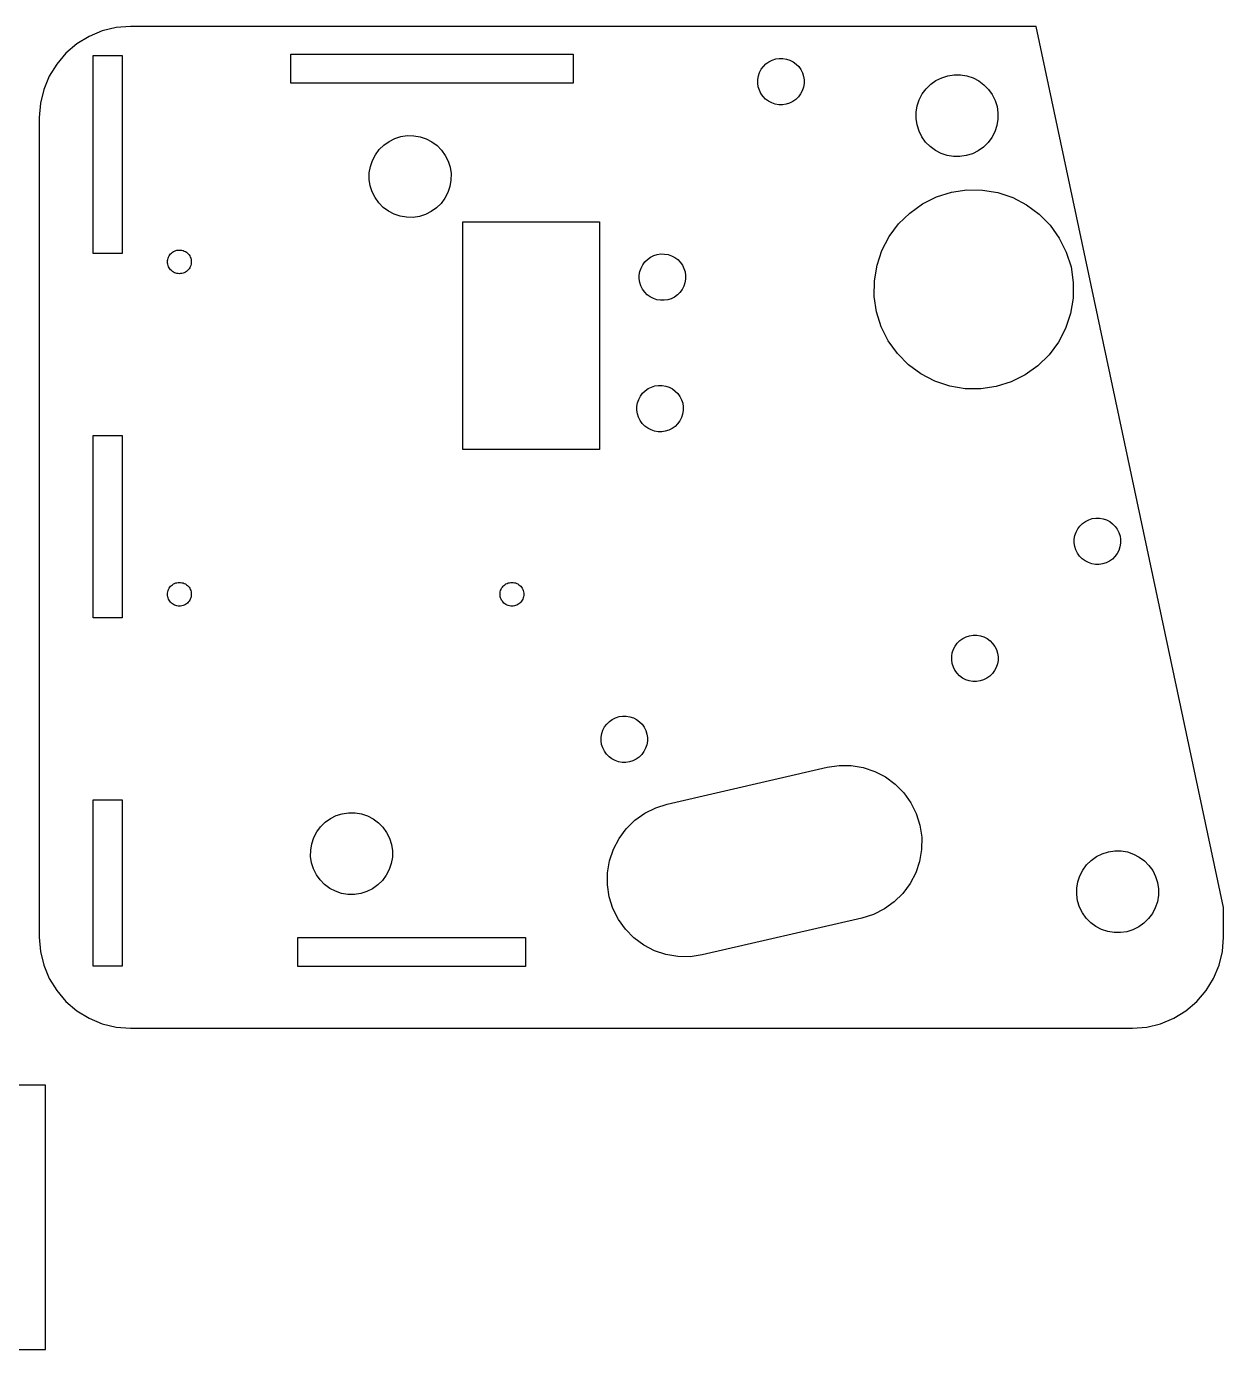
# Model space of a CAD drawing. Header units: metres. Extents: x -91 to 183, y -96 to 96.
# Drawn here: x 51.4 to 182.8, y -92.5 to 52.8 of the extents above; entities that cross this region are included whole.
import ezdxf

# ---------------------------------------------------------------- set-up
doc = ezdxf.new("R2010")
doc.units = ezdxf.units.M

msp = doc.modelspace()

# ---------------------------------------------------------------- linework, layer by layer
for p, q in [((59.727, 52.3381), (58.2773, 51.7376)), ((61.2529, 52.7044), (59.727, 52.3381)), ((62.8172, 52.8276), (61.2529, 52.7044)), ((162.254, 52.8275), (62.8172, 52.8276)), ((182.817, -43.9126), (162.254, 52.8275)), ((56.9393, 50.9177), (55.7461, 49.8986)), ((58.2773, 51.7376), (56.9393, 50.9177)), ((55.7461, 49.8986), (54.727, 48.7054)), ((58.7406, 27.8971), (58.7406, 49.6471)), ((58.7406, 49.6471), (61.9156, 49.6471)), ((61.9156, 49.6471), (61.9156, 27.8971)), ((80.4261, 46.6065), (80.4261, 49.7815)), ((80.4261, 49.7815), (111.426, 49.7815)), ((111.426, 49.7815), (111.426, 46.6065)), ((54.727, 48.7054), (53.9071, 47.3675)), ((131.88, 47.7699), (132.065, 48.1248)), ((132.065, 48.1248), (132.303, 48.4465)), ((132.303, 48.4465), (132.588, 48.7269)), ((132.588, 48.7269), (132.914, 48.9593)), ((132.914, 48.9593), (133.272, 49.1378)), ((133.272, 49.1378), (133.654, 49.2581)), ((133.654, 49.2581), (134.049, 49.3173)), ((134.049, 49.3173), (134.45, 49.3138)), ((134.45, 49.3138), (134.844, 49.2478)), ((134.844, 49.2478), (135.224, 49.1208)), ((135.224, 49.1208), (135.579, 48.936)), ((135.579, 48.936), (135.9, 48.698)), ((135.9, 48.698), (136.181, 48.4126)), ((136.181, 48.4126), (136.413, 48.0869)), ((136.413, 48.0869), (136.592, 47.7287)), ((53.9071, 47.3675), (53.3066, 45.9177)), ((111.426, 46.6065), (80.4261, 46.6065)), ((131.684, 46.5956), (131.687, 46.9958)), ((131.743, 46.1999), (131.684, 46.5956)), ((131.687, 46.9958), (131.753, 47.3904)), ((131.753, 47.3904), (131.88, 47.7699)), ((136.592, 47.7287), (136.712, 47.3471)), ((136.768, 46.5513), (136.702, 46.1566)), ((136.712, 47.3471), (136.771, 46.9514)), ((136.771, 46.9514), (136.768, 46.5513)), ((150.673, 46.4749), (151.248, 46.8849)), ((151.248, 46.8849), (151.88, 47.2)), ((151.88, 47.2), (152.553, 47.4123)), ((152.553, 47.4123), (153.252, 47.5167)), ((153.252, 47.5167), (153.958, 47.5105)), ((153.958, 47.5105), (154.654, 47.394)), ((154.654, 47.394), (155.324, 47.1699)), ((155.324, 47.1699), (155.95, 46.8439)), ((155.95, 46.8439), (156.518, 46.4239)), ((53.3066, 45.9177), (52.9403, 44.3919)), ((131.863, 45.8183), (131.743, 46.1999)), ((132.042, 45.4602), (131.863, 45.8183)), ((132.274, 45.1344), (132.042, 45.4602)), ((132.554, 44.849), (132.274, 45.1344)), ((136.152, 45.1006), (135.866, 44.8201)), ((136.39, 45.4222), (136.152, 45.1006)), ((136.575, 45.7771), (136.39, 45.4222)), ((136.702, 46.1566), (136.575, 45.7771)), ((149.423, 44.786), (149.749, 45.4123)), ((149.749, 45.4123), (150.169, 45.9799)), ((150.169, 45.9799), (150.673, 46.4749)), ((156.518, 46.4239), (157.013, 45.9202)), ((157.013, 45.9202), (157.423, 45.3453)), ((157.423, 45.3453), (157.738, 44.7134)), ((52.9403, 44.3919), (52.8172, 42.8275)), ((132.876, 44.611), (132.554, 44.849)), ((133.231, 44.4262), (132.876, 44.611)), ((133.61, 44.2992), (133.231, 44.4262)), ((134.005, 44.2332), (133.61, 44.2992)), ((134.405, 44.2297), (134.005, 44.2332)), ((134.801, 44.2889), (134.405, 44.2297)), ((135.183, 44.4092), (134.801, 44.2889)), ((135.541, 44.5877), (135.183, 44.4092)), ((135.866, 44.8201), (135.541, 44.5877)), ((149.083, 43.4199), (149.199, 44.1163)), ((149.199, 44.1163), (149.423, 44.786)), ((157.738, 44.7134), (157.95, 44.0399)), ((157.95, 44.0399), (158.055, 43.3416)), ((52.8172, 42.8275), (52.8172, -47.1724)), ((149.077, 42.7138), (149.083, 43.4199)), ((149.181, 42.0154), (149.077, 42.7138)), ((158.048, 42.6355), (157.932, 41.939)), ((158.055, 43.3416), (158.048, 42.6355)), ((91.843, 40.5235), (92.5165, 40.7359)), ((92.5165, 40.7359), (93.2148, 40.8402)), ((93.2148, 40.8402), (93.9209, 40.8341)), ((93.9209, 40.8341), (94.6174, 40.7175)), ((94.6174, 40.7175), (95.287, 40.4935)), ((149.393, 41.3419), (149.181, 42.0154)), ((149.708, 40.71), (149.393, 41.3419)), ((150.118, 40.1351), (149.708, 40.71)), ((157.708, 41.2694), (157.382, 40.643)), ((157.932, 41.939), (157.708, 41.2694)), ((89.7125, 38.7358), (90.1326, 39.3035)), ((90.1326, 39.3035), (90.6362, 39.7984)), ((90.6362, 39.7984), (91.2111, 40.2085)), ((91.2111, 40.2085), (91.843, 40.5235)), ((95.287, 40.4935), (95.9134, 40.1674)), ((95.9134, 40.1674), (96.481, 39.7474)), ((96.481, 39.7474), (96.9759, 39.2437)), ((96.9759, 39.2437), (97.386, 38.6689)), ((150.613, 39.6315), (150.118, 40.1351)), ((151.181, 39.2114), (150.613, 39.6315)), ((156.458, 39.5805), (155.883, 39.1704)), ((156.962, 40.0754), (156.458, 39.5805)), ((157.382, 40.643), (156.962, 40.0754)), ((89.1624, 37.4398), (89.3865, 38.1095)), ((89.3865, 38.1095), (89.7125, 38.7358)), ((97.386, 38.6689), (97.7011, 38.0369)), ((97.7011, 38.0369), (97.9134, 37.3635)), ((151.807, 38.8854), (151.181, 39.2114)), ((152.477, 38.6613), (151.807, 38.8854)), ((153.173, 38.5448), (152.477, 38.6613)), ((153.88, 38.5386), (153.173, 38.5448)), ((154.578, 38.643), (153.88, 38.5386)), ((155.251, 38.8553), (154.578, 38.643)), ((155.883, 39.1704), (155.251, 38.8553)), ((89.0397, 36.0373), (89.0459, 36.7434)), ((89.0459, 36.7434), (89.1624, 37.4398)), ((97.9134, 37.3635), (98.0178, 36.6651)), ((98.0178, 36.6651), (98.0116, 35.959)), ((89.1441, 35.3389), (89.0397, 36.0373)), ((89.3564, 34.6655), (89.1441, 35.3389)), ((97.8951, 35.2625), (97.671, 34.5929)), ((98.0116, 35.959), (97.8951, 35.2625)), ((152.941, 34.6216), (154.64, 34.8756)), ((154.64, 34.8756), (156.358, 34.8606)), ((89.6715, 34.0335), (89.3564, 34.6655)), ((90.0816, 33.4586), (89.6715, 34.0335)), ((90.5765, 32.955), (90.0816, 33.4586)), ((97.345, 33.9666), (96.9249, 33.3989)), ((97.671, 34.5929), (97.345, 33.9666)), ((149.764, 33.3382), (151.302, 34.1049)), ((151.302, 34.1049), (152.941, 34.6216)), ((156.358, 34.8606), (158.053, 34.577)), ((158.053, 34.577), (159.682, 34.0318)), ((159.682, 34.0318), (161.206, 33.2384)), ((91.1441, 32.535), (90.5765, 32.955)), ((91.7705, 32.2089), (91.1441, 32.535)), ((92.4401, 31.9849), (91.7705, 32.2089)), ((93.1366, 31.8683), (92.4401, 31.9849)), ((94.541, 31.9665), (93.8427, 31.8622)), ((95.2145, 32.1789), (94.541, 31.9665)), ((95.8464, 32.4939), (95.2145, 32.1789)), ((96.4213, 32.904), (95.8464, 32.4939)), ((96.9249, 33.3989), (96.4213, 32.904)), ((147.14, 31.1361), (148.365, 32.3404)), ((148.365, 32.3404), (149.764, 33.3382)), ((161.206, 33.2384), (162.588, 32.2163)), ((162.588, 32.2163), (163.792, 30.9908)), ((93.8427, 31.8622), (93.1366, 31.8683)), ((99.2971, 6.38835), (99.2971, 31.3884)), ((99.2971, 31.3884), (114.297, 31.3884)), ((114.297, 31.3884), (114.297, 6.38835)), ((146.118, 29.7549), (147.14, 31.1361)), ((163.792, 30.9908), (164.79, 29.5919)), ((145.324, 28.2308), (146.118, 29.7549)), ((164.79, 29.5919), (165.556, 28.0542)), ((61.9156, 27.8971), (58.7406, 27.8971)), ((67.0113, 27.5062), (67.0731, 27.6275)), ((67.0731, 27.6275), (67.1472, 27.7416)), ((67.1472, 27.7416), (67.2328, 27.8474)), ((67.2328, 27.8474), (67.329, 27.9436)), ((67.329, 27.9436), (67.4348, 28.0292)), ((67.4348, 28.0292), (67.5489, 28.1033)), ((67.5489, 28.1033), (67.6701, 28.1651)), ((67.6701, 28.1651), (67.7972, 28.2139)), ((67.7972, 28.2139), (67.9286, 28.2491)), ((67.9286, 28.2491), (68.063, 28.2704)), ((68.063, 28.2704), (68.1989, 28.2775)), ((68.1989, 28.2775), (68.3348, 28.2704)), ((68.3348, 28.2704), (68.4692, 28.2491)), ((68.4692, 28.2491), (68.6006, 28.2139)), ((68.6006, 28.2139), (68.7276, 28.1651)), ((68.7276, 28.1651), (68.8489, 28.1033)), ((68.8489, 28.1033), (68.963, 28.0292)), ((68.963, 28.0292), (69.0688, 27.9436)), ((69.0688, 27.9436), (69.165, 27.8473)), ((69.165, 27.8473), (69.2506, 27.7416)), ((69.2506, 27.7416), (69.3247, 27.6275)), ((69.3247, 27.6275), (69.3865, 27.5062)), ((119.912, 27.484), (120.27, 27.6625)), ((120.27, 27.6625), (120.651, 27.7828)), ((120.651, 27.7828), (121.047, 27.842)), ((121.047, 27.842), (121.447, 27.8385)), ((121.447, 27.8385), (121.842, 27.7725)), ((121.842, 27.7725), (122.221, 27.6455)), ((122.221, 27.6455), (122.576, 27.4607)), ((144.779, 26.6013), (145.324, 28.2308)), ((165.556, 28.0542), (166.073, 26.4155)), ((66.8989, 26.9775), (66.906, 27.1134)), ((66.906, 26.8416), (66.8989, 26.9775)), ((66.906, 27.1134), (66.9273, 27.2478)), ((66.9273, 26.7072), (66.906, 26.8416)), ((66.9273, 27.2478), (66.9625, 27.3792)), ((66.9625, 26.5758), (66.9273, 26.7072)), ((66.9625, 27.3792), (67.0113, 27.5062)), ((67.0113, 26.4487), (66.9625, 26.5758)), ((67.0731, 26.3275), (67.0113, 26.4487)), ((67.1472, 26.2134), (67.0731, 26.3275)), ((67.2328, 26.1076), (67.1472, 26.2134)), ((69.2506, 26.2133), (69.165, 26.1076)), ((69.3247, 26.3275), (69.2506, 26.2133)), ((69.3865, 26.4487), (69.3247, 26.3275)), ((69.3865, 27.5062), (69.4353, 27.3792)), ((69.4353, 26.5758), (69.3865, 26.4487)), ((69.4353, 27.3792), (69.4705, 27.2478)), ((69.4705, 26.7072), (69.4353, 26.5758)), ((69.4705, 27.2478), (69.4918, 27.1134)), ((69.4918, 26.8416), (69.4705, 26.7072)), ((69.4918, 27.1134), (69.4989, 26.9775)), ((69.4989, 26.9775), (69.4918, 26.8416)), ((118.751, 25.9151), (118.878, 26.2946)), ((118.878, 26.2946), (119.062, 26.6495)), ((119.062, 26.6495), (119.3, 26.9712)), ((119.3, 26.9712), (119.586, 27.2516)), ((119.586, 27.2516), (119.912, 27.484)), ((122.576, 27.4607), (122.898, 27.2227)), ((122.898, 27.2227), (123.178, 26.9373)), ((123.178, 26.9373), (123.411, 26.6115)), ((123.411, 26.6115), (123.589, 26.2534)), ((123.589, 26.2534), (123.71, 25.8718)), ((144.495, 24.9066), (144.779, 26.6013)), ((166.073, 26.4155), (166.327, 24.7161)), ((67.329, 26.0114), (67.2328, 26.1076)), ((67.4348, 25.9258), (67.329, 26.0114)), ((67.5489, 25.8516), (67.4348, 25.9258)), ((67.6701, 25.7899), (67.5489, 25.8516)), ((67.7972, 25.7411), (67.6701, 25.7899)), ((67.9286, 25.7059), (67.7972, 25.7411)), ((68.063, 25.6846), (67.9286, 25.7059)), ((68.1989, 25.6775), (68.063, 25.6846)), ((68.3348, 25.6846), (68.1989, 25.6775)), ((68.4692, 25.7059), (68.3348, 25.6846)), ((68.6006, 25.7411), (68.4692, 25.7059)), ((68.7276, 25.7899), (68.6006, 25.7411)), ((68.8489, 25.8516), (68.7276, 25.7899)), ((68.963, 25.9258), (68.8489, 25.8516)), ((69.0688, 26.0114), (68.963, 25.9258)), ((69.165, 26.1076), (69.0688, 26.0114)), ((118.681, 25.1203), (118.685, 25.5204)), ((118.74, 24.7246), (118.681, 25.1203)), ((118.685, 25.5204), (118.751, 25.9151)), ((118.861, 24.343), (118.74, 24.7246)), ((123.765, 25.076), (123.699, 24.6813)), ((123.71, 25.8718), (123.769, 25.4761)), ((123.769, 25.4761), (123.765, 25.076)), ((144.48, 23.1884), (144.495, 24.9066)), ((166.327, 24.7161), (166.312, 22.9979)), ((119.039, 23.9849), (118.861, 24.343)), ((119.272, 23.6591), (119.039, 23.9849)), ((119.552, 23.3737), (119.272, 23.6591)), ((119.874, 23.1357), (119.552, 23.3737)), ((122.864, 23.3448), (122.538, 23.1124)), ((123.149, 23.6252), (122.864, 23.3448)), ((123.387, 23.9469), (123.149, 23.6252)), ((123.572, 24.3018), (123.387, 23.9469)), ((123.699, 24.6813), (123.572, 24.3018)), ((120.229, 22.9509), (119.874, 23.1357)), ((120.608, 22.8239), (120.229, 22.9509)), ((121.003, 22.7579), (120.608, 22.8239)), ((121.403, 22.7544), (121.003, 22.7579)), ((121.799, 22.8136), (121.403, 22.7544)), ((122.18, 22.9339), (121.799, 22.8136)), ((122.538, 23.1124), (122.18, 22.9339)), ((144.734, 21.489), (144.48, 23.1884)), ((166.312, 22.9979), (166.028, 21.3032)), ((145.251, 19.8503), (144.734, 21.489)), ((166.028, 21.3032), (165.483, 19.6738)), ((146.018, 18.3126), (145.251, 19.8503)), ((165.483, 19.6738), (164.69, 18.1496)), ((147.016, 16.9137), (146.018, 18.3126)), ((164.69, 18.1496), (163.668, 16.7684)), ((148.22, 15.6882), (147.016, 16.9137)), ((163.668, 16.7684), (162.442, 15.5641)), ((149.601, 14.6661), (148.22, 15.6882)), ((151.125, 13.8727), (149.601, 14.6661)), ((161.043, 14.5663), (159.506, 13.7996)), ((162.442, 15.5641), (161.043, 14.5663)), ((119.651, 13.0555), (120.009, 13.234)), ((120.009, 13.234), (120.39, 13.3543)), ((120.39, 13.3543), (120.786, 13.4135)), ((120.786, 13.4135), (121.186, 13.41)), ((121.186, 13.41), (121.581, 13.3439)), ((121.581, 13.3439), (121.96, 13.217)), ((121.96, 13.217), (122.315, 13.0322)), ((152.755, 13.3275), (151.125, 13.8727)), ((154.449, 13.0439), (152.755, 13.3275)), ((157.867, 13.2829), (156.168, 13.0289)), ((159.506, 13.7996), (157.867, 13.2829)), ((118.49, 11.4866), (118.617, 11.8661)), ((118.617, 11.8661), (118.801, 12.221)), ((118.801, 12.221), (119.039, 12.5426)), ((119.039, 12.5426), (119.325, 12.8231)), ((119.325, 12.8231), (119.651, 13.0555)), ((122.315, 13.0322), (122.637, 12.7942)), ((122.637, 12.7942), (122.917, 12.5088)), ((122.917, 12.5088), (123.15, 12.183)), ((123.15, 12.183), (123.328, 11.8249)), ((123.328, 11.8249), (123.449, 11.4433)), ((156.168, 13.0289), (154.449, 13.0439)), ((118.42, 10.6918), (118.424, 11.0919)), ((118.479, 10.2961), (118.42, 10.6918)), ((118.424, 11.0919), (118.49, 11.4866)), ((118.6, 9.91444), (118.479, 10.2961)), ((123.438, 10.2528), (123.311, 9.87334)), ((123.504, 10.6474), (123.438, 10.2528)), ((123.449, 11.4433), (123.508, 11.0476)), ((123.508, 11.0476), (123.504, 10.6474)), ((118.778, 9.55635), (118.6, 9.91444)), ((119.011, 9.23058), (118.778, 9.55635)), ((119.291, 8.94519), (119.011, 9.23058)), ((119.613, 8.70717), (119.291, 8.94519)), ((122.603, 8.91628), (122.277, 8.68391)), ((122.888, 9.19673), (122.603, 8.91628)), ((123.127, 9.5184), (122.888, 9.19673)), ((123.311, 9.87334), (123.127, 9.5184)), ((58.7406, -12.1029), (58.7406, 7.89709)), ((58.7406, 7.89709), (61.9156, 7.89709)), ((61.9156, 7.89709), (61.9156, -12.1029)), ((119.968, 8.5224), (119.613, 8.70717)), ((120.347, 8.39543), (119.968, 8.5224)), ((120.742, 8.32939), (120.347, 8.39543)), ((121.142, 8.3259), (120.742, 8.32939)), ((121.538, 8.38506), (121.142, 8.3259)), ((121.919, 8.50537), (121.538, 8.38506)), ((122.277, 8.68391), (121.919, 8.50537)), ((114.297, 6.38835), (99.2971, 6.38835)), ((167.66, -1.51839), (168.018, -1.33983)), ((168.018, -1.33983), (168.399, -1.21951)), ((168.399, -1.21951), (168.795, -1.16037)), ((168.795, -1.16037), (169.195, -1.16386)), ((169.195, -1.16386), (169.59, -1.2299)), ((169.59, -1.2299), (169.969, -1.35687)), ((169.969, -1.35687), (170.324, -1.54164)), ((166.499, -3.08727), (166.626, -2.70779)), ((166.626, -2.70779), (166.81, -2.35286)), ((166.81, -2.35286), (167.048, -2.0312)), ((167.048, -2.0312), (167.334, -1.75073)), ((167.334, -1.75073), (167.66, -1.51839)), ((170.324, -1.54164), (170.646, -1.77965)), ((170.646, -1.77965), (170.926, -2.06505)), ((170.926, -2.06505), (171.159, -2.39082)), ((171.159, -2.39082), (171.337, -2.74892)), ((171.337, -2.74892), (171.458, -3.13054)), ((166.429, -3.88205), (166.433, -3.48192)), ((166.488, -4.27779), (166.429, -3.88205)), ((166.433, -3.48192), (166.499, -3.08727)), ((166.609, -4.65939), (166.488, -4.27779)), ((171.447, -4.32106), (171.32, -4.70052)), ((171.513, -3.92639), (171.447, -4.32106)), ((171.458, -3.13054), (171.517, -3.52628)), ((171.517, -3.52628), (171.513, -3.92639)), ((166.787, -5.0175), (166.609, -4.65939)), ((167.019, -5.34326), (166.787, -5.0175)), ((167.3, -5.62866), (167.019, -5.34326)), ((167.622, -5.86668), (167.3, -5.62866)), ((170.612, -5.65758), (170.286, -5.88994)), ((170.897, -5.37711), (170.612, -5.65758)), ((171.135, -5.05545), (170.897, -5.37711)), ((171.32, -4.70052), (171.135, -5.05545)), ((167.977, -6.05145), (167.622, -5.86668)), ((168.356, -6.17842), (167.977, -6.05145)), ((168.751, -6.24445), (168.356, -6.17842)), ((169.151, -6.24796), (168.751, -6.24445)), ((169.546, -6.1888), (169.151, -6.24796)), ((169.928, -6.06848), (169.546, -6.1888)), ((170.286, -5.88994), (169.928, -6.06848)), ((67.1472, -8.75838), (67.2328, -8.65263)), ((67.2328, -8.65263), (67.329, -8.55643)), ((67.329, -8.55643), (67.4348, -8.47078)), ((67.4348, -8.47078), (67.5489, -8.39667)), ((67.5489, -8.39667), (67.6701, -8.3349)), ((67.6701, -8.3349), (67.7972, -8.28613)), ((67.7972, -8.28613), (67.9286, -8.25092)), ((67.9286, -8.25092), (68.063, -8.22963)), ((68.063, -8.22963), (68.1989, -8.2225)), ((68.1989, -8.2225), (68.3348, -8.22963)), ((68.3348, -8.22963), (68.4692, -8.25092)), ((68.4692, -8.25092), (68.6006, -8.28615)), ((68.6006, -8.28615), (68.7276, -8.3349)), ((68.7276, -8.3349), (68.8489, -8.39667)), ((68.8489, -8.39667), (68.963, -8.47076)), ((68.963, -8.47076), (69.0687, -8.55641)), ((69.0687, -8.55641), (69.165, -8.65262)), ((69.165, -8.65262), (69.2506, -8.75836)), ((103.647, -8.75838), (103.733, -8.65263)), ((103.733, -8.65263), (103.829, -8.55641)), ((103.829, -8.55641), (103.935, -8.47078)), ((103.935, -8.47078), (104.049, -8.39667)), ((104.049, -8.39667), (104.17, -8.33488)), ((104.17, -8.33488), (104.297, -8.28612)), ((104.297, -8.28612), (104.429, -8.2509)), ((104.429, -8.2509), (104.563, -8.22961)), ((104.563, -8.22961), (104.699, -8.2225)), ((104.699, -8.2225), (104.835, -8.22961)), ((104.835, -8.22961), (104.969, -8.2509)), ((104.969, -8.2509), (105.101, -8.28612)), ((105.101, -8.28612), (105.228, -8.33488)), ((105.228, -8.33488), (105.349, -8.39667)), ((105.349, -8.39667), (105.463, -8.47078)), ((105.463, -8.47078), (105.569, -8.55641)), ((105.569, -8.55641), (105.665, -8.65263)), ((105.665, -8.65263), (105.751, -8.75838)), ((66.8989, -9.52249), (66.906, -9.38661)), ((66.906, -9.65839), (66.8989, -9.52249)), ((66.906, -9.38661), (66.9273, -9.25221)), ((66.9273, -9.79279), (66.906, -9.65839)), ((66.9273, -9.25221), (66.9625, -9.12077)), ((66.9625, -9.92421), (66.9273, -9.79279)), ((66.9625, -9.12077), (67.0113, -8.99374)), ((67.0113, -10.0513), (66.9625, -9.92421)), ((67.0113, -8.99374), (67.073, -8.87248)), ((67.073, -10.1725), (67.0113, -10.0513)), ((67.073, -8.87248), (67.1472, -8.75838)), ((69.2506, -8.75836), (69.3247, -8.8725)), ((69.3247, -8.8725), (69.3865, -8.99373)), ((69.3865, -10.0513), (69.3247, -10.1725)), ((69.3865, -8.99373), (69.4353, -9.12077)), ((69.4353, -9.92421), (69.3865, -10.0513)), ((69.4353, -9.12077), (69.4705, -9.2522)), ((69.4705, -9.79277), (69.4353, -9.92421)), ((69.4705, -9.2522), (69.4918, -9.3866)), ((69.4918, -9.65839), (69.4705, -9.79277)), ((69.4918, -9.3866), (69.4989, -9.52249)), ((69.4989, -9.52249), (69.4918, -9.65839)), ((103.399, -9.52249), (103.406, -9.38661)), ((103.406, -9.65839), (103.399, -9.52249)), ((103.406, -9.38661), (103.427, -9.25221)), ((103.427, -9.79279), (103.406, -9.65839)), ((103.427, -9.25221), (103.463, -9.12077)), ((103.463, -9.92421), (103.427, -9.79279)), ((103.463, -9.12077), (103.511, -8.99373)), ((103.511, -10.0513), (103.463, -9.92421)), ((103.511, -8.99373), (103.573, -8.8725)), ((103.573, -10.1725), (103.511, -10.0513)), ((103.573, -8.8725), (103.647, -8.75838)), ((105.751, -8.75838), (105.825, -8.8725)), ((105.825, -8.8725), (105.887, -8.99374)), ((105.886, -10.0513), (105.825, -10.1725)), ((105.935, -9.92421), (105.886, -10.0513)), ((105.887, -8.99374), (105.935, -9.12076)), ((105.935, -9.12076), (105.97, -9.25221)), ((105.97, -9.79279), (105.935, -9.92421)), ((105.97, -9.25221), (105.992, -9.38661)), ((105.992, -9.65837), (105.97, -9.79279)), ((105.992, -9.38661), (105.999, -9.52249)), ((105.999, -9.52249), (105.992, -9.65837)), ((67.1472, -10.2866), (67.073, -10.1725)), ((67.2328, -10.3924), (67.1472, -10.2866)), ((67.329, -10.4886), (67.2328, -10.3924)), ((67.4348, -10.5742), (67.329, -10.4886)), ((67.5489, -10.6483), (67.4348, -10.5742)), ((67.6701, -10.7101), (67.5489, -10.6483)), ((67.7972, -10.7589), (67.6701, -10.7101)), ((67.9286, -10.7941), (67.7972, -10.7589)), ((68.063, -10.8154), (67.9286, -10.7941)), ((68.1989, -10.8225), (68.063, -10.8154)), ((68.3348, -10.8154), (68.1989, -10.8225)), ((68.4692, -10.7941), (68.3348, -10.8154)), ((68.6006, -10.7589), (68.4692, -10.7941)), ((68.7276, -10.7101), (68.6006, -10.7589)), ((68.8489, -10.6483), (68.7276, -10.7101)), ((68.963, -10.5742), (68.8489, -10.6483)), ((69.0688, -10.4886), (68.963, -10.5742)), ((69.165, -10.3924), (69.0688, -10.4886)), ((69.2506, -10.2866), (69.165, -10.3924)), ((69.3247, -10.1725), (69.2506, -10.2866)), ((103.647, -10.2866), (103.573, -10.1725)), ((103.733, -10.3924), (103.647, -10.2866)), ((103.829, -10.4886), (103.733, -10.3924)), ((103.935, -10.5742), (103.829, -10.4886)), ((104.049, -10.6483), (103.935, -10.5742)), ((104.17, -10.7101), (104.049, -10.6483)), ((104.297, -10.7589), (104.17, -10.7101)), ((104.429, -10.7941), (104.297, -10.7589)), ((104.563, -10.8154), (104.429, -10.7941)), ((104.699, -10.8225), (104.563, -10.8154)), ((104.835, -10.8154), (104.699, -10.8225)), ((104.969, -10.7941), (104.835, -10.8154)), ((105.101, -10.7589), (104.969, -10.7941)), ((105.228, -10.7101), (105.101, -10.7589)), ((105.349, -10.6483), (105.228, -10.7101)), ((105.463, -10.5742), (105.349, -10.6483)), ((105.569, -10.4886), (105.463, -10.5742)), ((105.665, -10.3924), (105.569, -10.4886)), ((105.751, -10.2866), (105.665, -10.3924)), ((105.825, -10.1725), (105.751, -10.2866)), ((61.9156, -12.1029), (58.7406, -12.1029)), ((153.881, -14.6065), (154.207, -14.3741)), ((154.207, -14.3741), (154.565, -14.1956)), ((154.565, -14.1956), (154.946, -14.0753)), ((154.946, -14.0753), (155.342, -14.0161)), ((155.342, -14.0161), (155.742, -14.0196)), ((155.742, -14.0196), (156.137, -14.0856)), ((156.137, -14.0856), (156.516, -14.2126)), ((156.516, -14.2126), (156.871, -14.3974)), ((156.871, -14.3974), (157.193, -14.6354)), ((152.98, -16.3376), (153.046, -15.943)), ((153.046, -15.943), (153.173, -15.5635)), ((153.173, -15.5635), (153.357, -15.2086)), ((153.357, -15.2086), (153.595, -14.8869)), ((153.595, -14.8869), (153.881, -14.6065)), ((157.193, -14.6354), (157.473, -14.9208)), ((157.473, -14.9208), (157.706, -15.2466)), ((157.706, -15.2466), (157.884, -15.6046)), ((157.884, -15.6046), (158.005, -15.9863)), ((152.976, -16.7378), (152.98, -16.3376)), ((153.035, -17.1335), (152.976, -16.7378)), ((153.156, -17.5151), (153.035, -17.1335)), ((157.994, -17.1768), (157.867, -17.5562)), ((158.06, -16.7821), (157.994, -17.1768)), ((158.005, -15.9863), (158.064, -16.382)), ((158.064, -16.382), (158.06, -16.7821)), ((153.334, -17.8732), (153.156, -17.5151)), ((153.567, -18.199), (153.334, -17.8732)), ((153.847, -18.4844), (153.567, -18.199)), ((154.169, -18.7224), (153.847, -18.4844)), ((154.524, -18.9072), (154.169, -18.7224)), ((156.833, -18.7457), (156.475, -18.9242)), ((157.159, -18.5133), (156.833, -18.7457)), ((157.444, -18.2328), (157.159, -18.5133)), ((157.682, -17.9112), (157.444, -18.2328)), ((157.867, -17.5562), (157.682, -17.9112)), ((154.903, -19.0341), (154.524, -18.9072)), ((155.298, -19.1002), (154.903, -19.0341)), ((155.698, -19.1037), (155.298, -19.1002)), ((156.094, -19.0445), (155.698, -19.1037)), ((156.475, -18.9242), (156.094, -19.0445)), ((115.719, -23.2597), (116.077, -23.0811)), ((116.077, -23.0811), (116.459, -22.9608)), ((116.459, -22.9608), (116.854, -22.9017)), ((116.854, -22.9017), (117.255, -22.9052)), ((117.255, -22.9052), (117.649, -22.9712)), ((117.649, -22.9712), (118.029, -23.0982)), ((118.029, -23.0982), (118.384, -23.2829)), ((114.558, -24.8286), (114.685, -24.4491)), ((114.685, -24.4491), (114.87, -24.0942)), ((114.87, -24.0942), (115.108, -23.7725)), ((115.108, -23.7725), (115.393, -23.492)), ((115.393, -23.492), (115.719, -23.2597)), ((118.384, -23.2829), (118.705, -23.521)), ((118.705, -23.521), (118.986, -23.8064)), ((118.986, -23.8064), (119.218, -24.1321)), ((119.218, -24.1321), (119.397, -24.4902)), ((119.397, -24.4902), (119.517, -24.8718)), ((114.489, -25.6233), (114.492, -25.2232)), ((114.548, -26.0191), (114.489, -25.6233)), ((114.492, -25.2232), (114.558, -24.8286)), ((114.668, -26.4007), (114.548, -26.0191)), ((119.507, -26.0624), (119.38, -26.4418)), ((119.573, -25.6677), (119.507, -26.0624)), ((119.517, -24.8718), (119.576, -25.2676)), ((119.576, -25.2676), (119.573, -25.6677)), ((114.847, -26.7588), (114.668, -26.4007)), ((115.079, -27.0846), (114.847, -26.7588)), ((115.359, -27.37), (115.079, -27.0846)), ((115.681, -27.608), (115.359, -27.37)), ((118.671, -27.3989), (118.346, -27.6312)), ((118.957, -27.1184), (118.671, -27.3989)), ((119.195, -26.7968), (118.957, -27.1184)), ((119.38, -26.4418), (119.195, -26.7968)), ((116.036, -27.7927), (115.681, -27.608)), ((116.415, -27.9197), (116.036, -27.7927)), ((116.81, -27.9857), (116.415, -27.9197)), ((117.21, -27.9892), (116.81, -27.9857)), ((117.606, -27.9301), (117.21, -27.9892)), ((117.988, -27.8098), (117.606, -27.9301)), ((118.346, -27.6312), (117.988, -27.8098)), ((121.755, -32.5656), (139.294, -28.5164)), ((139.294, -28.5164), (140.613, -28.3193)), ((140.613, -28.3193), (141.947, -28.3309)), ((141.947, -28.3309), (143.262, -28.5511)), ((143.262, -28.5511), (144.527, -28.9743)), ((144.527, -28.9743), (145.71, -29.5902)), ((145.71, -29.5902), (146.782, -30.3836)), ((146.782, -30.3836), (147.717, -31.3349)), ((147.717, -31.3349), (148.492, -32.4208)), ((58.7406, -50.3529), (58.7406, -32.1029)), ((58.7406, -32.1029), (61.9156, -32.1029)), ((61.9156, -32.1029), (61.9156, -50.3529)), ((119.289, -33.5618), (120.483, -32.9666)), ((120.483, -32.9666), (121.755, -32.5656)), ((148.492, -32.4208), (149.087, -33.6144)), ((83.6936, -35.0507), (84.1972, -34.5557)), ((84.1972, -34.5557), (84.7721, -34.1457)), ((84.7721, -34.1457), (85.404, -33.8306)), ((85.404, -33.8306), (86.0775, -33.6183)), ((86.0775, -33.6183), (86.7759, -33.5139)), ((86.7759, -33.5139), (87.482, -33.5201)), ((87.482, -33.5201), (88.1784, -33.6366)), ((88.1784, -33.6366), (88.8481, -33.8607)), ((88.8481, -33.8607), (89.4744, -34.1867)), ((89.4744, -34.1867), (90.042, -34.6067)), ((90.042, -34.6067), (90.537, -35.1104)), ((117.252, -35.2712), (118.203, -34.3363)), ((118.203, -34.3363), (119.289, -33.5618)), ((149.087, -33.6144), (149.488, -34.8865)), ((82.7234, -36.9143), (82.9475, -36.2446)), ((82.9475, -36.2446), (83.2735, -35.6183)), ((83.2735, -35.6183), (83.6936, -35.0507)), ((90.537, -35.1104), (90.947, -35.6853)), ((90.947, -35.6853), (91.2621, -36.3172)), ((91.2621, -36.3172), (91.4744, -36.9906)), ((116.459, -36.3434), (117.252, -35.2712)), ((149.488, -34.8865), (149.685, -36.2057)), ((149.685, -36.2057), (149.673, -37.5394)), ((82.6007, -38.3168), (82.6069, -37.6107)), ((82.6069, -37.6107), (82.7234, -36.9143)), ((91.4744, -36.9906), (91.5788, -37.689)), ((91.5788, -37.689), (91.5726, -38.3951)), ((115.42, -38.7914), (115.843, -37.5265)), ((115.843, -37.5265), (116.459, -36.3434)), ((149.673, -37.5394), (149.453, -38.8549)), ((170.175, -37.8077), (170.874, -37.7034)), ((170.874, -37.7034), (171.58, -37.7095)), ((171.58, -37.7095), (172.276, -37.8261)), ((82.7051, -39.0152), (82.6007, -38.3168)), ((82.9174, -39.6887), (82.7051, -39.0152)), ((91.4561, -39.0916), (91.232, -39.7612)), ((91.5726, -38.3951), (91.4561, -39.0916)), ((115.2, -40.1069), (115.42, -38.7914)), ((149.453, -38.8549), (149.03, -40.1198)), ((167.791, -39.2401), (168.295, -38.7452)), ((168.295, -38.7452), (168.87, -38.3352)), ((168.87, -38.3352), (169.502, -38.0201)), ((169.502, -38.0201), (170.175, -37.8077)), ((172.276, -37.8261), (172.946, -38.0501)), ((172.946, -38.0501), (173.572, -38.3762)), ((173.572, -38.3762), (174.14, -38.7962)), ((174.14, -38.7962), (174.635, -39.2999)), ((83.2325, -40.3206), (82.9174, -39.6887)), ((83.6426, -40.8955), (83.2325, -40.3206)), ((90.906, -40.3876), (90.4859, -40.9552)), ((91.232, -39.7612), (90.906, -40.3876)), ((115.188, -41.4406), (115.2, -40.1069)), ((149.03, -40.1198), (148.414, -41.3029)), ((166.821, -41.1037), (167.045, -40.4341)), ((167.045, -40.4341), (167.371, -39.8078)), ((167.371, -39.8078), (167.791, -39.2401)), ((174.635, -39.2999), (175.045, -39.8747)), ((175.045, -39.8747), (175.36, -40.5067)), ((175.36, -40.5067), (175.572, -41.1801)), ((84.1375, -41.3991), (83.6426, -40.8955)), ((84.7051, -41.8191), (84.1375, -41.3991)), ((85.3315, -42.1452), (84.7051, -41.8191)), ((89.4074, -41.8602), (88.7755, -42.1753)), ((89.9823, -41.4501), (89.4074, -41.8602)), ((90.4859, -40.9552), (89.9823, -41.4501)), ((115.385, -42.7598), (115.188, -41.4406)), ((148.414, -41.3029), (147.621, -42.3751)), ((166.699, -42.5063), (166.705, -41.8002)), ((166.705, -41.8002), (166.821, -41.1037)), ((175.572, -41.1801), (175.677, -41.8785)), ((175.677, -41.8785), (175.67, -42.5846)), ((86.0011, -42.3692), (85.3315, -42.1452)), ((86.6976, -42.4858), (86.0011, -42.3692)), ((87.4037, -42.492), (86.6976, -42.4858)), ((88.102, -42.3876), (87.4037, -42.492)), ((88.7755, -42.1753), (88.102, -42.3876)), ((115.786, -44.0319), (115.385, -42.7598)), ((146.67, -43.31), (145.584, -44.0845)), ((147.621, -42.3751), (146.67, -43.31)), ((166.803, -43.2047), (166.699, -42.5063)), ((167.015, -43.8781), (166.803, -43.2047)), ((175.554, -43.2811), (175.33, -43.9507)), ((175.67, -42.5846), (175.554, -43.2811)), ((116.381, -45.2255), (115.786, -44.0319)), ((144.39, -44.6797), (143.118, -45.0807)), ((145.584, -44.0845), (144.39, -44.6797)), ((167.33, -44.5101), (167.015, -43.8781)), ((167.74, -45.0849), (167.33, -44.5101)), ((175.004, -44.577), (174.584, -45.1447)), ((175.33, -43.9507), (175.004, -44.577)), ((182.817, -47.1724), (182.817, -43.9126)), ((117.156, -46.3114), (116.381, -45.2255)), ((118.091, -47.2627), (117.156, -46.3114)), ((143.118, -45.0807), (125.579, -49.1299)), ((168.235, -45.5886), (167.74, -45.0849)), ((168.803, -46.0086), (168.235, -45.5886)), ((169.429, -46.3347), (168.803, -46.0086)), ((170.099, -46.5587), (169.429, -46.3347)), ((172.873, -46.3647), (172.2, -46.5771)), ((173.505, -46.0497), (172.873, -46.3647)), ((174.08, -45.6396), (173.505, -46.0497)), ((174.584, -45.1447), (174.08, -45.6396)), ((52.8172, -47.1724), (52.9403, -48.7368)), ((81.1867, -47.2081), (106.187, -47.2081)), ((81.1867, -50.3831), (81.1867, -47.2081)), ((106.187, -47.2081), (106.187, -50.3831)), ((119.163, -48.0561), (118.091, -47.2627)), ((170.795, -46.6753), (170.099, -46.5587)), ((171.501, -46.6814), (170.795, -46.6753)), ((172.2, -46.5771), (171.501, -46.6814)), ((182.694, -48.7368), (182.817, -47.1724)), ((52.9403, -48.7368), (53.3066, -50.2626)), ((120.346, -48.672), (119.163, -48.0561)), ((121.611, -49.0952), (120.346, -48.672)), ((122.926, -49.3154), (121.611, -49.0952)), ((124.26, -49.327), (122.926, -49.3154)), ((125.579, -49.1299), (124.26, -49.327)), ((182.328, -50.2626), (182.694, -48.7368)), ((53.3066, -50.2626), (53.9071, -51.7123)), ((61.9156, -50.3529), (58.7406, -50.3529)), ((106.187, -50.3831), (81.1867, -50.3831)), ((181.727, -51.7123), (182.328, -50.2626)), ((53.9071, -51.7123), (54.727, -53.0503)), ((180.907, -53.0503), (181.727, -51.7123)), ((54.727, -53.0503), (55.7461, -54.2435)), ((179.888, -54.2435), (180.907, -53.0503)), ((55.7461, -54.2435), (56.9393, -55.2626)), ((178.695, -55.2626), (179.888, -54.2435)), ((56.9393, -55.2626), (58.2773, -56.0825)), ((58.2773, -56.0825), (59.727, -56.683)), ((175.907, -56.683), (177.357, -56.0825)), ((177.357, -56.0825), (178.695, -55.2626)), ((59.727, -56.683), (61.2528, -57.0493)), ((61.2528, -57.0493), (62.8172, -57.1724)), ((62.8172, -57.1724), (172.817, -57.1724)), ((172.817, -57.1724), (174.382, -57.0493)), ((174.382, -57.0493), (175.907, -56.683)), ((53.4961, -63.4371), (35.4961, -63.4371)), ((53.4961, -92.4621), (53.4961, -63.4371)), ((30.4961, -92.4621), (53.4961, -92.4621))]:
    msp.add_line(p, q)

doc.saveas('drawing.dxf')
